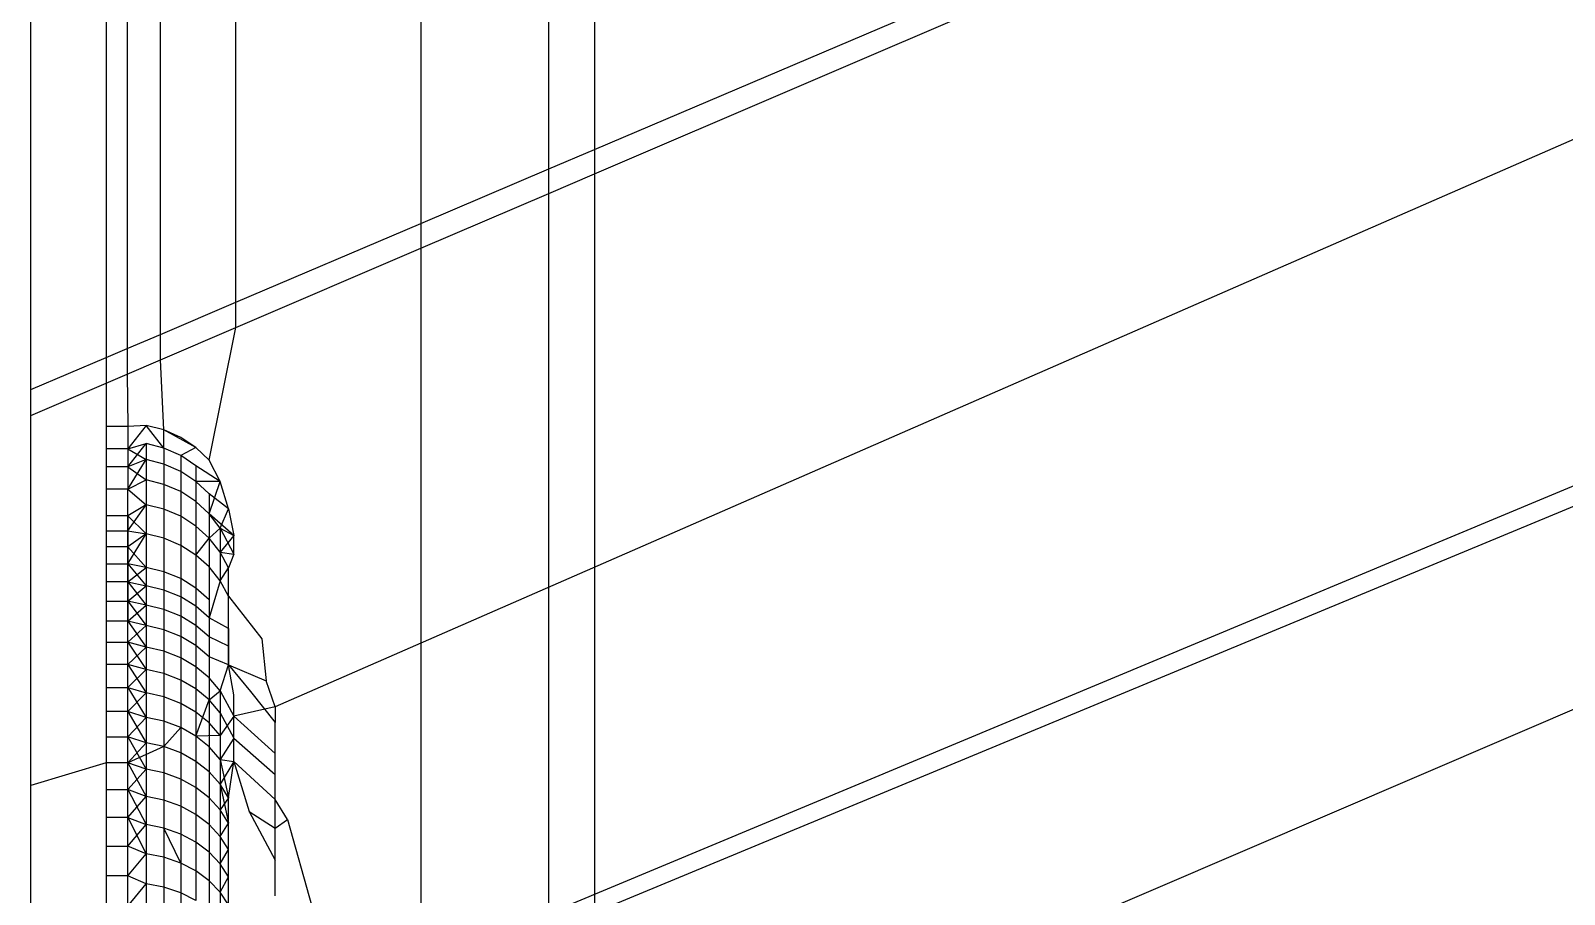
# Model space of a CAD drawing. Header units: inches. Extents: x 17 to 4615, y 5 to 3256.
# Drawn here: x 1650.593 to 1653.42, y 2592.781 to 2594.373 of the extents above; entities that cross this region are included whole.
import ezdxf

# ---------------------------------------------------------------- set-up
doc = ezdxf.new("R2010")
doc.units = ezdxf.units.IN
doc.header["$MEASUREMENT"] = 0

msp = doc.modelspace()

# ---------------------------------------------------------------- linework, layer by layer
for p, q in [((1651.6324, 2594.1539), (1655.7324, 2595.9011)), ((1651.6324, 2594.1088), (1655.7324, 2595.8661)), ((1655.7324, 2595.1756), (1651.044, 2593.1261)), ((1651.6324, 2594.8393), (1651.6324, 2594.1539)), ((1651.5483, 2594.118), (1651.5483, 2594.8033)), ((1651.3124, 2594.7024), (1651.3124, 2594.0175)), ((1650.9716, 2593.8722), (1650.9716, 2594.5566)), ((1650.8324, 2593.8129), (1650.8324, 2594.497)), ((1655.7324, 2594.4906), (1651.1113, 2592.5635)), ((1650.7713, 2594.4709), (1650.7713, 2593.7869)), ((1650.7324, 2594.4542), (1650.7324, 2593.7703)), ((1651.6324, 2592.747), (1655.7324, 2594.4494)), ((1650.5933, 2593.711), (1650.5933, 2594.3947)), ((1651.5483, 2594.118), (1651.6324, 2594.1539)), ((1651.6324, 2594.1539), (1651.6324, 2594.1088)), ((1651.3124, 2594.0175), (1651.5483, 2594.118)), ((1651.5483, 2594.0728), (1651.5483, 2594.118)), ((1651.5483, 2594.0728), (1651.6324, 2594.1088)), ((1651.6324, 2594.1088), (1651.6324, 2592.747)), ((1651.6324, 2592.3479), (1655.7324, 2594.1062)), ((1651.3124, 2593.9717), (1651.5483, 2594.0728)), ((1651.5483, 2592.7112), (1651.5483, 2594.0728)), ((1650.9716, 2593.8722), (1651.3124, 2594.0175)), ((1651.3124, 2594.0175), (1651.3124, 2593.9717)), ((1650.9716, 2593.8256), (1651.3124, 2593.9717)), ((1651.3124, 2593.9717), (1651.3124, 2592.6109)), ((1650.8324, 2593.8129), (1650.9716, 2593.8722)), ((1650.9716, 2593.8256), (1650.9716, 2593.8722)), ((1650.7713, 2593.7869), (1650.8324, 2593.8129)), ((1650.8324, 2593.766), (1650.9716, 2593.8256)), ((1650.8324, 2593.766), (1650.8324, 2593.8129)), ((1650.9223, 2593.5808), (1650.9716, 2593.8256)), ((1650.7324, 2593.7703), (1650.7713, 2593.7869)), ((1650.7713, 2593.7869), (1650.7713, 2593.7398)), ((1650.5933, 2593.711), (1650.7324, 2593.7703)), ((1650.7324, 2593.7703), (1650.7324, 2593.7231)), ((1650.7713, 2593.7398), (1650.8324, 2593.766)), ((1650.839, 2593.6368), (1650.8324, 2593.766)), ((1650.7324, 2593.7231), (1650.7713, 2593.7398)), ((1650.7713, 2593.7398), (1650.7726, 2593.643)), ((1650.5933, 2593.6635), (1650.7324, 2593.7231)), ((1650.5933, 2593.6635), (1650.5933, 2593.711)), ((1650.7324, 2593.7231), (1650.7324, 2593.643)), ((1650.5933, 2592.9815), (1650.5933, 2593.6635)), ((1650.7726, 2593.643), (1650.7324, 2593.643)), ((1650.7324, 2593.643), (1650.7324, 2593.6016)), ((1650.8063, 2593.6452), (1650.7726, 2593.6016)), ((1650.8063, 2593.6452), (1650.7726, 2593.643)), ((1650.7726, 2593.643), (1650.7726, 2593.6016)), ((1650.839, 2593.6368), (1650.8063, 2593.6452)), ((1650.839, 2593.6032), (1650.8063, 2593.6452)), ((1650.8699, 2593.6229), (1650.839, 2593.6368)), ((1650.8979, 2593.6041), (1650.839, 2593.6368)), ((1650.839, 2593.6032), (1650.839, 2593.6368)), ((1650.8979, 2593.6041), (1650.8699, 2593.6229)), ((1650.7726, 2593.6016), (1650.7324, 2593.6016)), ((1650.7324, 2593.6016), (1650.7324, 2593.5686)), ((1650.7726, 2593.6016), (1650.8063, 2593.6116)), ((1650.7726, 2593.5686), (1650.8063, 2593.6116)), ((1650.7726, 2593.6016), (1650.8063, 2593.5823)), ((1650.7726, 2593.6016), (1650.7726, 2593.5686)), ((1650.8063, 2593.6116), (1650.8063, 2593.5823)), ((1650.839, 2593.6032), (1650.8063, 2593.6116)), ((1650.839, 2593.6032), (1650.839, 2593.5739)), ((1650.8699, 2593.5895), (1650.839, 2593.6032)), ((1650.8979, 2593.6041), (1650.8699, 2593.5895)), ((1650.8699, 2593.5895), (1650.8699, 2593.5603)), ((1650.8979, 2593.5708), (1650.8699, 2593.5895)), ((1650.9223, 2593.5808), (1650.8979, 2593.6041)), ((1650.7726, 2593.5686), (1650.7324, 2593.5686)), ((1650.7324, 2593.5686), (1650.7324, 2593.5275)), ((1650.8063, 2593.5823), (1650.7726, 2593.5686)), ((1650.7726, 2593.5275), (1650.8063, 2593.5823)), ((1650.7726, 2593.5686), (1650.8063, 2593.5447)), ((1650.7726, 2593.5686), (1650.7726, 2593.5275)), ((1650.8063, 2593.5823), (1650.8063, 2593.5447)), ((1650.839, 2593.5739), (1650.8063, 2593.5823)), ((1650.839, 2593.5739), (1650.839, 2593.5364)), ((1650.8699, 2593.5603), (1650.839, 2593.5739)), ((1650.8699, 2593.5603), (1650.8699, 2593.523)), ((1650.8979, 2593.5418), (1650.8699, 2593.5603)), ((1650.8979, 2593.5708), (1650.8979, 2593.5418)), ((1650.9425, 2593.5414), (1650.8979, 2593.5708)), ((1650.9425, 2593.5414), (1650.9223, 2593.5808)), ((1650.7726, 2593.5275), (1650.8063, 2593.5447)), ((1650.8063, 2593.5447), (1650.8063, 2593.4989)), ((1650.839, 2593.5364), (1650.8063, 2593.5447)), ((1650.839, 2593.5364), (1650.839, 2593.4908)), ((1650.8699, 2593.523), (1650.839, 2593.5364)), ((1650.8979, 2593.5418), (1650.8979, 2593.5047)), ((1650.9223, 2593.519), (1650.8979, 2593.5418)), ((1650.9425, 2593.5414), (1650.8979, 2593.5418)), ((1650.9223, 2593.4821), (1650.9425, 2593.5414)), ((1650.9579, 2593.4912), (1650.9425, 2593.5414)), ((1650.7726, 2593.5275), (1650.7324, 2593.5275)), ((1650.7324, 2593.5275), (1650.7324, 2593.4784)), ((1650.7726, 2593.4784), (1650.7726, 2593.5275)), ((1650.7726, 2593.5275), (1650.8063, 2593.4989)), ((1650.8699, 2593.523), (1650.8699, 2593.4775)), ((1650.8979, 2593.5047), (1650.8699, 2593.523)), ((1650.8979, 2593.5047), (1650.8979, 2593.4594)), ((1650.9223, 2593.4821), (1650.8979, 2593.5047)), ((1650.9223, 2593.519), (1650.9223, 2593.4821)), ((1650.9579, 2593.4912), (1650.9223, 2593.519)), ((1650.7726, 2593.4784), (1650.7324, 2593.4784)), ((1650.7324, 2593.4784), (1650.7324, 2593.4508)), ((1650.7324, 2593.4784), (1650.7324, 2593.4214)), ((1650.8063, 2593.4989), (1650.7726, 2593.4784)), ((1650.7726, 2593.4508), (1650.8063, 2593.4989)), ((1650.7726, 2593.4508), (1650.7726, 2593.4784)), ((1650.7726, 2593.4784), (1650.8063, 2593.445)), ((1650.7726, 2593.4784), (1650.7726, 2593.4214)), ((1650.8063, 2593.4989), (1650.8063, 2593.445)), ((1650.839, 2593.4908), (1650.8063, 2593.4989)), ((1650.839, 2593.4908), (1650.839, 2593.437)), ((1650.8699, 2593.4775), (1650.839, 2593.4908)), ((1650.8699, 2593.4775), (1650.8699, 2593.424)), ((1650.8979, 2593.4594), (1650.8699, 2593.4775)), ((1650.9223, 2593.4821), (1650.9223, 2593.4371)), ((1650.9425, 2593.4558), (1650.9223, 2593.4821)), ((1650.9679, 2593.4421), (1650.9223, 2593.4821)), ((1650.9425, 2593.4558), (1650.9579, 2593.4912)), ((1650.9579, 2593.4912), (1650.9679, 2593.4421)), ((1650.7324, 2593.4508), (1650.7726, 2593.4508)), ((1650.7324, 2593.4508), (1650.7324, 2593.4214)), ((1650.7726, 2593.4214), (1650.7726, 2593.4508)), ((1650.7726, 2593.4508), (1650.8063, 2593.445)), ((1650.8063, 2593.445), (1650.7726, 2593.4214)), ((1650.7726, 2593.39), (1650.8063, 2593.445)), ((1650.8063, 2593.445), (1650.8063, 2593.3832)), ((1650.839, 2593.437), (1650.8063, 2593.445)), ((1650.8979, 2593.4594), (1650.8979, 2593.4062)), ((1650.9223, 2593.4371), (1650.8979, 2593.4594)), ((1650.9223, 2593.4371), (1650.9425, 2593.4558)), ((1650.9425, 2593.4558), (1650.9425, 2593.4112)), ((1650.9425, 2593.4558), (1650.9679, 2593.4075)), ((1650.9425, 2593.4558), (1650.9679, 2593.4421)), ((1650.7726, 2593.4214), (1650.7324, 2593.4214)), ((1650.7324, 2593.4214), (1650.7324, 2593.39)), ((1650.7324, 2593.4214), (1650.7324, 2593.3566)), ((1650.7726, 2593.39), (1650.7726, 2593.4214)), ((1650.7726, 2593.4214), (1650.8063, 2593.3832)), ((1650.7726, 2593.4214), (1650.7726, 2593.3566)), ((1650.839, 2593.437), (1650.839, 2593.3754)), ((1650.8699, 2593.424), (1650.839, 2593.437)), ((1650.8699, 2593.424), (1650.8699, 2593.3626)), ((1650.8979, 2593.4062), (1650.8699, 2593.424)), ((1650.8979, 2593.4062), (1650.9223, 2593.4371)), ((1650.9223, 2593.4371), (1650.9223, 2593.3843)), ((1650.9425, 2593.4112), (1650.9223, 2593.4371)), ((1650.9679, 2593.4421), (1650.9425, 2593.4112)), ((1650.9679, 2593.4075), (1650.9679, 2593.4421)), ((1650.7324, 2593.39), (1650.7726, 2593.39)), ((1650.7324, 2593.39), (1650.7324, 2593.3566)), ((1650.7726, 2593.3566), (1650.7726, 2593.39)), ((1650.8063, 2593.3832), (1650.7726, 2593.39)), ((1650.7726, 2593.39), (1650.8063, 2593.3494)), ((1650.8979, 2593.4062), (1650.8979, 2593.3452)), ((1650.9223, 2593.3843), (1650.8979, 2593.4062)), ((1650.9425, 2593.4112), (1650.9425, 2593.3587)), ((1650.9579, 2593.3824), (1650.9425, 2593.4112)), ((1650.9425, 2593.4112), (1650.9679, 2593.4075)), ((1650.9679, 2593.4075), (1650.9579, 2593.3824)), ((1650.7726, 2593.3566), (1650.8063, 2593.3832)), ((1650.8063, 2593.3832), (1650.8063, 2593.3494)), ((1650.839, 2593.3754), (1650.8063, 2593.3832)), ((1650.839, 2593.3754), (1650.839, 2593.3417)), ((1650.8699, 2593.3626), (1650.839, 2593.3754)), ((1650.8699, 2593.3626), (1650.8699, 2593.329)), ((1650.8979, 2593.3452), (1650.8699, 2593.3626)), ((1650.9223, 2593.3843), (1650.9223, 2593.3236)), ((1650.9425, 2593.3587), (1650.9223, 2593.3843)), ((1650.9425, 2593.3587), (1650.9223, 2593.2904)), ((1650.9425, 2593.3587), (1650.9579, 2593.3824)), ((1650.9579, 2593.3304), (1650.9425, 2593.3587)), ((1650.9579, 2593.3304), (1650.9579, 2593.3824)), ((1650.7726, 2593.3566), (1650.7324, 2593.3566)), ((1650.7324, 2593.3566), (1650.7324, 2593.3214)), ((1650.7324, 2593.3566), (1650.7324, 2593.2843)), ((1650.7726, 2593.3214), (1650.7726, 2593.3566)), ((1650.7726, 2593.3566), (1650.8063, 2593.3494)), ((1650.7726, 2593.3566), (1650.8063, 2593.3137)), ((1650.7726, 2593.3566), (1650.7726, 2593.2843)), ((1650.7726, 2593.3214), (1650.8063, 2593.3494)), ((1650.8063, 2593.3494), (1650.8063, 2593.3137)), ((1650.839, 2593.3417), (1650.8063, 2593.3494)), ((1650.839, 2593.3417), (1650.839, 2593.306)), ((1650.8699, 2593.329), (1650.839, 2593.3417)), ((1650.8979, 2593.3452), (1650.8979, 2593.3117)), ((1650.9223, 2593.3236), (1650.8979, 2593.3452)), ((1650.9579, 2593.2708), (1650.9579, 2593.3304)), ((1650.9579, 2593.3304), (1651.0197, 2593.2518)), ((1650.7324, 2593.3214), (1650.7726, 2593.3214)), ((1650.7324, 2593.3214), (1650.7324, 2593.2843)), ((1650.7726, 2593.2843), (1650.7726, 2593.3214)), ((1650.8063, 2593.3137), (1650.7726, 2593.3214)), ((1650.7726, 2593.3214), (1650.8063, 2593.2761)), ((1650.7726, 2593.2843), (1650.8063, 2593.3137)), ((1650.8063, 2593.3137), (1650.8063, 2593.2761)), ((1650.839, 2593.306), (1650.8063, 2593.3137)), ((1650.839, 2593.306), (1650.839, 2593.2685)), ((1650.8699, 2593.2935), (1650.839, 2593.306)), ((1650.8699, 2593.329), (1650.8699, 2593.2935)), ((1650.8979, 2593.3117), (1650.8699, 2593.329)), ((1650.8979, 2593.3117), (1650.8979, 2593.2764)), ((1650.9223, 2593.2904), (1650.8979, 2593.3117)), ((1650.9223, 2593.3236), (1650.9223, 2593.2904)), ((1650.7726, 2593.2843), (1650.7324, 2593.2843)), ((1650.7324, 2593.2843), (1650.7324, 2593.2453)), ((1650.7726, 2593.2453), (1650.7726, 2593.2843)), ((1650.8063, 2593.2761), (1650.7726, 2593.2843)), ((1650.7726, 2593.2843), (1650.8063, 2593.2365)), ((1650.7726, 2593.2453), (1650.8063, 2593.2761)), ((1650.8063, 2593.2761), (1650.8063, 2593.2365)), ((1650.839, 2593.2685), (1650.8063, 2593.2761)), ((1650.8699, 2593.2935), (1650.8699, 2593.2561)), ((1650.8979, 2593.2764), (1650.8699, 2593.2935)), ((1650.8979, 2593.2764), (1650.8979, 2593.2392)), ((1650.9223, 2593.2553), (1650.8979, 2593.2764)), ((1650.9223, 2593.2904), (1650.9223, 2593.2553)), ((1650.9579, 2593.2708), (1650.9223, 2593.2904)), ((1650.839, 2593.2685), (1650.839, 2593.229)), ((1650.8699, 2593.2561), (1650.839, 2593.2685)), ((1650.8699, 2593.2561), (1650.8699, 2593.2168)), ((1650.8979, 2593.2392), (1650.8699, 2593.2561)), ((1650.9223, 2593.2553), (1650.9223, 2593.2184)), ((1650.9579, 2593.2381), (1650.9223, 2593.2553)), ((1650.9579, 2593.2381), (1650.9579, 2593.2708)), ((1650.9579, 2593.2708), (1650.9579, 2593.2036)), ((1651.0197, 2593.2518), (1651.0272, 2593.1745)), ((1650.7324, 2593.2453), (1650.7726, 2593.2453)), ((1650.7324, 2593.2453), (1650.7324, 2593.2045)), ((1650.7726, 2593.2045), (1650.7726, 2593.2453)), ((1650.8063, 2593.2365), (1650.7726, 2593.2453)), ((1650.7726, 2593.2453), (1650.8063, 2593.1951)), ((1650.7726, 2593.2045), (1650.8063, 2593.2365)), ((1650.8063, 2593.2365), (1650.8063, 2593.1951)), ((1650.839, 2593.229), (1650.8063, 2593.2365)), ((1650.839, 2593.229), (1650.839, 2593.1877)), ((1650.8699, 2593.2168), (1650.839, 2593.229)), ((1650.8979, 2593.2392), (1650.8979, 2593.2002)), ((1650.9223, 2593.2184), (1650.8979, 2593.2392)), ((1650.9223, 2593.2184), (1650.9223, 2593.1796)), ((1650.9579, 2593.2036), (1650.9223, 2593.2184)), ((1650.9579, 2593.2036), (1650.9579, 2593.2381)), ((1650.7726, 2593.2045), (1650.7324, 2593.2045)), ((1650.7324, 2593.2045), (1650.7324, 2593.1619)), ((1650.7726, 2593.1619), (1650.7726, 2593.2045)), ((1650.8063, 2593.1951), (1650.7726, 2593.2045)), ((1650.7726, 2593.2045), (1650.8063, 2593.1519)), ((1650.7726, 2593.1619), (1650.8063, 2593.1951)), ((1650.8063, 2593.1951), (1650.8063, 2593.1519)), ((1650.839, 2593.1877), (1650.8063, 2593.1951)), ((1650.8699, 2593.2168), (1650.8699, 2593.1757)), ((1650.8979, 2593.2002), (1650.8699, 2593.2168)), ((1650.8979, 2593.2002), (1650.8979, 2593.1593)), ((1650.9223, 2593.1796), (1650.8979, 2593.2002)), ((1650.9425, 2593.1557), (1650.9579, 2593.2036)), ((1650.9679, 2593.1483), (1650.9579, 2593.2036)), ((1650.9579, 2593.2036), (1650.9984, 2593.1544)), ((1650.9579, 2593.2036), (1651.0272, 2593.1745)), ((1650.7324, 2593.1619), (1650.7726, 2593.1619)), ((1650.7324, 2593.1619), (1650.7324, 2593.1175)), ((1650.7726, 2593.1175), (1650.7726, 2593.1619)), ((1650.7726, 2593.1619), (1650.8063, 2593.1519)), ((1650.7726, 2593.1619), (1650.8063, 2593.1069)), ((1650.839, 2593.1877), (1650.839, 2593.1446)), ((1650.8699, 2593.1757), (1650.839, 2593.1877)), ((1650.8699, 2593.1757), (1650.8699, 2593.1327)), ((1650.8979, 2593.1593), (1650.8699, 2593.1757)), ((1650.9223, 2593.1796), (1650.9223, 2593.139)), ((1650.9425, 2593.1557), (1650.9223, 2593.1796)), ((1651.044, 2593.1261), (1651.0272, 2593.1745)), ((1650.7726, 2593.1175), (1650.8063, 2593.1519)), ((1650.8063, 2593.1519), (1650.8063, 2593.1069)), ((1650.839, 2593.1446), (1650.8063, 2593.1519)), ((1650.839, 2593.1446), (1650.839, 2593.0997)), ((1650.8699, 2593.1327), (1650.839, 2593.1446)), ((1650.8699, 2593.1327), (1650.8699, 2593.088)), ((1650.8979, 2593.1166), (1650.8699, 2593.1327)), ((1650.8979, 2593.1593), (1650.8979, 2593.1166)), ((1650.9223, 2593.139), (1650.8979, 2593.1593)), ((1650.8979, 2593.0721), (1650.9223, 2593.139)), ((1650.9223, 2593.139), (1650.9425, 2593.1557)), ((1650.9223, 2593.139), (1650.9223, 2593.0966)), ((1650.9425, 2593.1154), (1650.9223, 2593.139)), ((1650.9425, 2593.1557), (1650.9425, 2593.1154)), ((1650.9425, 2593.1557), (1650.9679, 2593.1094)), ((1650.9679, 2593.1094), (1650.9679, 2593.1483)), ((1650.9984, 2593.1544), (1651.044, 2593.0974)), ((1650.7726, 2593.1175), (1650.7324, 2593.1175)), ((1650.7324, 2593.1175), (1650.7324, 2593.0713)), ((1650.7726, 2593.0713), (1650.7726, 2593.1175)), ((1650.8063, 2593.1069), (1650.7726, 2593.1175)), ((1650.7726, 2593.1175), (1650.8063, 2593.0601)), ((1650.7726, 2593.0713), (1650.8063, 2593.1069)), ((1650.8063, 2593.1069), (1650.8063, 2593.0601)), ((1650.839, 2593.0997), (1650.8063, 2593.1069)), ((1650.8979, 2593.1166), (1650.8979, 2593.0721)), ((1650.9223, 2593.0966), (1650.8979, 2593.1166)), ((1650.9425, 2593.1154), (1650.9425, 2593.0733)), ((1650.9425, 2593.1154), (1650.9679, 2593.0686)), ((1650.9679, 2593.1094), (1650.9425, 2593.0733)), ((1651.044, 2593.1261), (1650.9679, 2593.1094)), ((1650.9679, 2593.0686), (1650.9679, 2593.1094)), ((1650.9679, 2593.1094), (1651.044, 2593.0404)), ((1651.044, 2593.1261), (1651.044, 2593.0974)), ((1650.839, 2593.0997), (1650.839, 2593.053)), ((1650.8699, 2593.088), (1650.839, 2593.0997)), ((1650.8699, 2593.088), (1650.839, 2593.053)), ((1650.8699, 2593.088), (1650.8699, 2593.0415)), ((1650.8979, 2593.0721), (1650.8699, 2593.088)), ((1650.9223, 2593.0966), (1650.9223, 2593.0524)), ((1650.9425, 2593.0733), (1650.9223, 2593.0966)), ((1651.044, 2593.0404), (1651.044, 2593.0974)), ((1650.7324, 2593.0713), (1650.7726, 2593.0713)), ((1650.7324, 2593.0713), (1650.7324, 2593.0234)), ((1650.7726, 2593.0234), (1650.7726, 2593.0713)), ((1650.8063, 2593.0601), (1650.7726, 2593.0713)), ((1650.7726, 2593.0713), (1650.8063, 2593.0115)), ((1650.7726, 2593.0234), (1650.8063, 2593.0601)), ((1650.839, 2593.053), (1650.7726, 2593.0234)), ((1650.8063, 2593.0601), (1650.8063, 2593.0115)), ((1650.839, 2593.053), (1650.8063, 2593.0601)), ((1650.839, 2593.053), (1650.839, 2593.0046)), ((1650.8699, 2593.0415), (1650.839, 2593.053)), ((1650.9425, 2593.0733), (1650.8979, 2593.0721)), ((1650.8979, 2593.0721), (1650.8979, 2593.0258)), ((1650.9223, 2593.0524), (1650.8979, 2593.0721)), ((1650.9223, 2593.0524), (1650.9223, 2593.0064)), ((1650.9425, 2593.0295), (1650.9223, 2593.0524)), ((1650.9425, 2593.0733), (1650.9425, 2593.0295)), ((1650.9679, 2593.0686), (1650.9425, 2593.0295)), ((1650.9679, 2593.0259), (1650.9679, 2593.0686)), ((1650.9679, 2593.0686), (1651.044, 2593.0015)), ((1650.7324, 2593.0234), (1650.5933, 2592.9815)), ((1650.7726, 2593.0234), (1650.7324, 2593.0234)), ((1650.7324, 2593.0234), (1650.7324, 2592.9738)), ((1650.7726, 2592.9738), (1650.7726, 2593.0234)), ((1650.8063, 2593.0115), (1650.7726, 2593.0234)), ((1650.7726, 2593.0234), (1650.8063, 2592.9612)), ((1650.8699, 2593.0415), (1650.8699, 2592.9933)), ((1650.8979, 2593.0258), (1650.8699, 2593.0415)), ((1650.8979, 2593.0258), (1650.8979, 2592.9778)), ((1650.9223, 2593.0064), (1650.8979, 2593.0258)), ((1650.9425, 2593.0295), (1650.9425, 2592.9839)), ((1650.9425, 2593.0295), (1650.9579, 2592.9588)), ((1650.9425, 2593.0295), (1650.9679, 2593.0259)), ((1650.9679, 2593.0259), (1650.9425, 2592.9839)), ((1650.9579, 2592.9588), (1650.9679, 2593.0259)), ((1650.9679, 2593.0259), (1650.9963, 2592.9337)), ((1650.9679, 2593.0259), (1651.044, 2592.9556)), ((1651.044, 2593.0015), (1651.044, 2593.0404)), ((1650.7726, 2592.9738), (1650.8063, 2593.0115)), ((1650.8063, 2593.0115), (1650.8063, 2592.9612)), ((1650.839, 2593.0046), (1650.8063, 2593.0115)), ((1650.839, 2593.0046), (1650.839, 2592.9544)), ((1650.8699, 2592.9933), (1650.839, 2593.0046)), ((1650.8699, 2592.9933), (1650.8699, 2592.9433)), ((1650.8979, 2592.9778), (1650.8699, 2592.9933)), ((1650.9223, 2593.0064), (1650.9223, 2592.9587)), ((1650.9425, 2592.9839), (1650.9223, 2593.0064)), ((1651.044, 2592.9556), (1651.044, 2593.0015)), ((1650.5933, 2592.3051), (1650.5933, 2592.9815)), ((1650.7324, 2592.9738), (1650.7726, 2592.9738)), ((1650.7324, 2592.9738), (1650.7324, 2592.9226)), ((1650.7726, 2592.9226), (1650.7726, 2592.9738)), ((1650.8063, 2592.9612), (1650.7726, 2592.9738)), ((1650.7726, 2592.9738), (1650.8063, 2592.9093)), ((1650.8979, 2592.9778), (1650.8979, 2592.9281)), ((1650.9223, 2592.9587), (1650.8979, 2592.9778)), ((1650.9425, 2592.9839), (1650.9425, 2592.9366)), ((1650.9579, 2592.9588), (1650.9425, 2592.9839)), ((1650.9425, 2592.9839), (1650.9579, 2592.912)), ((1650.7726, 2592.9226), (1650.8063, 2592.9612)), ((1650.8063, 2592.9612), (1650.8063, 2592.9093)), ((1650.839, 2592.9544), (1650.8063, 2592.9612)), ((1650.839, 2592.9544), (1650.839, 2592.9026)), ((1650.8699, 2592.9433), (1650.839, 2592.9544)), ((1650.8699, 2592.9433), (1650.8699, 2592.8917)), ((1650.8979, 2592.9281), (1650.8699, 2592.9433)), ((1650.9223, 2592.9587), (1650.9223, 2592.9094)), ((1650.9425, 2592.9366), (1650.9223, 2592.9587)), ((1650.9579, 2592.9588), (1650.9425, 2592.9366)), ((1650.9425, 2592.9366), (1650.9425, 2592.8876)), ((1650.9579, 2592.912), (1650.9425, 2592.9366)), ((1650.9579, 2592.912), (1650.9579, 2592.9588)), ((1651.044, 2592.903), (1651.044, 2592.9556)), ((1651.067, 2592.9186), (1651.044, 2592.9556)), ((1650.7726, 2592.9226), (1650.7324, 2592.9226)), ((1650.7324, 2592.9226), (1650.7324, 2592.8696)), ((1650.7726, 2592.8696), (1650.7726, 2592.9226)), ((1650.7726, 2592.9226), (1650.8063, 2592.9093)), ((1650.7726, 2592.9226), (1650.8063, 2592.8557)), ((1650.7726, 2592.8696), (1650.8063, 2592.9093)), ((1650.8063, 2592.9093), (1650.8063, 2592.8557)), ((1650.839, 2592.9026), (1650.8063, 2592.9093)), ((1650.8979, 2592.9281), (1650.8979, 2592.8768)), ((1650.9223, 2592.9094), (1650.8979, 2592.9281)), ((1650.9223, 2592.9094), (1650.9223, 2592.8584)), ((1650.9425, 2592.8876), (1650.9223, 2592.9094)), ((1650.9425, 2592.8876), (1650.9579, 2592.912)), ((1650.9579, 2592.8634), (1650.9579, 2592.912)), ((1650.9963, 2592.9337), (1651.044, 2592.8438)), ((1650.9963, 2592.9337), (1651.044, 2592.903)), ((1651.044, 2592.903), (1651.067, 2592.9186)), ((1651.067, 2592.9186), (1651.1113, 2592.759)), ((1650.839, 2592.9026), (1650.839, 2592.8491)), ((1650.8699, 2592.8384), (1650.839, 2592.9026)), ((1650.8699, 2592.8917), (1650.839, 2592.9026)), ((1650.8699, 2592.8917), (1650.8699, 2592.8384)), ((1650.8979, 2592.8768), (1650.8699, 2592.8917)), ((1650.9425, 2592.8876), (1650.9425, 2592.837)), ((1650.9579, 2592.8634), (1650.9425, 2592.8876)), ((1651.044, 2592.8438), (1651.044, 2592.903)), ((1650.7324, 2592.8696), (1650.7726, 2592.8696)), ((1650.7324, 2592.8696), (1650.7324, 2592.8151)), ((1650.7726, 2592.8151), (1650.7726, 2592.8696)), ((1650.8063, 2592.8557), (1650.7726, 2592.8696)), ((1650.7726, 2592.8151), (1650.8063, 2592.8557)), ((1650.8063, 2592.8557), (1650.8063, 2592.8004)), ((1650.839, 2592.8491), (1650.8063, 2592.8557)), ((1650.8979, 2592.8768), (1650.8979, 2592.8238)), ((1650.9223, 2592.8584), (1650.8979, 2592.8768)), ((1650.9223, 2592.8584), (1650.9223, 2592.8058)), ((1650.9425, 2592.837), (1650.9223, 2592.8584)), ((1650.9425, 2592.837), (1650.9579, 2592.8634)), ((1650.9579, 2592.8133), (1650.9579, 2592.8634)), ((1650.839, 2592.8491), (1650.839, 2592.7939)), ((1650.8699, 2592.8384), (1650.839, 2592.8491)), ((1650.8699, 2592.8384), (1650.8699, 2592.7835)), ((1650.8979, 2592.8238), (1650.8699, 2592.8384)), ((1650.8979, 2592.8238), (1650.8979, 2592.7692)), ((1650.9223, 2592.8058), (1650.8979, 2592.8238)), ((1650.9425, 2592.837), (1650.9425, 2592.7848)), ((1650.9579, 2592.8133), (1650.9425, 2592.837)), ((1651.044, 2592.7781), (1651.044, 2592.8438)), ((1650.7726, 2592.8151), (1650.7324, 2592.8151)), ((1650.7324, 2592.8151), (1650.7324, 2592.759)), ((1650.7726, 2592.759), (1650.7726, 2592.8151)), ((1650.8063, 2592.8004), (1650.7726, 2592.8151)), ((1650.7726, 2592.759), (1650.8063, 2592.8004)), ((1650.8063, 2592.8004), (1650.8063, 2592.7435)), ((1650.839, 2592.7939), (1650.8063, 2592.8004)), ((1650.839, 2592.7939), (1650.839, 2592.7372)), ((1650.8699, 2592.7835), (1650.839, 2592.7939)), ((1650.9223, 2592.8058), (1650.9223, 2592.7515)), ((1650.9425, 2592.7848), (1650.9223, 2592.8058)), ((1650.9425, 2592.7848), (1650.9579, 2592.8133)), ((1650.9579, 2592.7615), (1650.9579, 2592.8133)), ((1650.8699, 2592.7835), (1650.8699, 2592.727)), ((1650.8979, 2592.7692), (1650.8699, 2592.7835)), ((1650.9425, 2592.7848), (1650.9425, 2592.731)), ((1650.9579, 2592.7615), (1650.9425, 2592.7848))]:
    msp.add_line(p, q)

doc.saveas('drawing.dxf')
